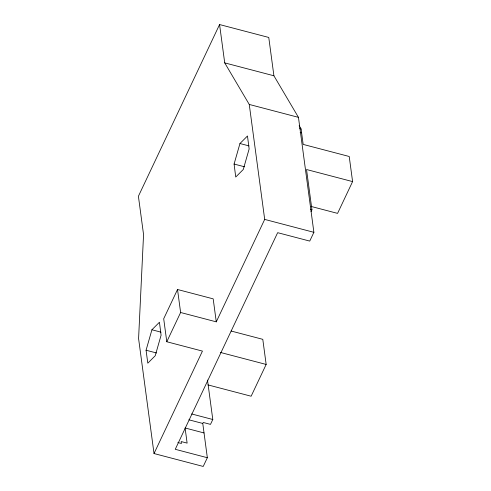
<?xml version="1.0" encoding="UTF-8"?>
<svg xmlns="http://www.w3.org/2000/svg" width="491" height="491" viewBox="0 0 491 491"><rect width="100%" height="100%" fill="white"/><g stroke="black" fill="none" stroke-linecap="round" stroke-linejoin="round"><path stroke-width="0.74" d="M146.066 350.23L151.922 329.774L159.44 322.237L161.091 335.224L155.217 355.754L147.803 363.18L146.066 350.23L156.555 352.986M234.084 164.049L239.958 143.525L247.482 135.989L249.133 148.976L243.26 169.499L235.735 177.036L234.084 164.049L244.573 166.799M207.343 457.722L175.256 449.302L277.654 232.679L309.741 241.093L313.89 232.317L298.454 117.355L273.91 75.78L268.767 37.457L219.569 24.55L138.407 196.247L143.556 234.563L138.585 338.581L154.021 453.543L203.219 466.45L207.343 457.722L202.771 423.451L203.231 422.475L210.486 424.377L212.793 419.504L207.49 380.028M177.527 289.5L180.614 312.497L216.273 321.851L213.186 298.859L177.527 289.5L163.699 318.757L166.787 341.748L202.445 351.102L154.021 453.543M166.787 341.748L180.614 312.497M216.273 321.851L264.692 219.409L249.256 104.448L224.712 62.873L219.569 24.55M311.079 211.578L311.938 209.749L306.537 169.518L352.593 181.596L337.569 213.382L311.042 206.423M231.108 331.02L262.789 339.336L266.159 364.445L251.134 396.225L208.006 384.913M224.712 62.873L273.91 75.78M249.256 104.448L298.454 117.355M299.645 128.63L301.1 129.01L303.168 144.403L349.218 156.488L352.593 181.596M300.167 132.49L301.615 132.871M239.958 143.525L249.047 145.907M310.49 209.369L311.938 209.749M264.692 219.409L313.89 232.317M151.922 329.774L161.005 332.162M220.484 352.458L266.159 364.445M191.6 413.944L212.793 419.504M188.869 419.805L202.771 423.451M204.047 432.958L185.089 427.98L187.12 443.121L181.179 441.562L181.437 443.477L177.84 442.532M299.148 125.714L301.1 129.01"/></g></svg>
